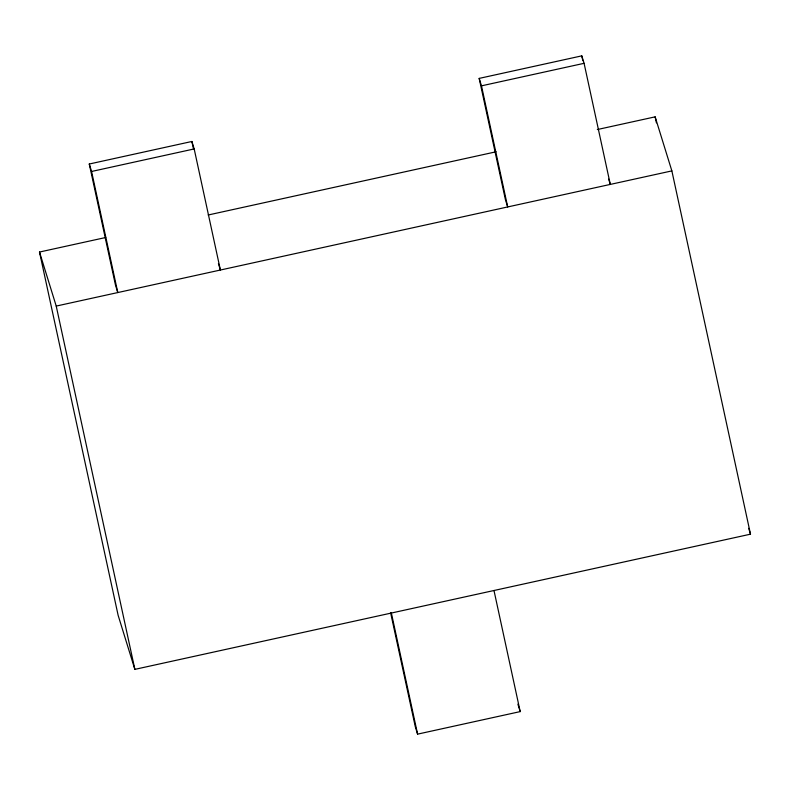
<?xml version="1.0" encoding="UTF-8"?>
<svg xmlns="http://www.w3.org/2000/svg" width="790" height="790" viewBox="0 0 790 790"><rect width="100%" height="100%" fill="white"/><g stroke="black" fill="none" stroke-linecap="round" stroke-linejoin="round"><path stroke-width="1.19" d="M89.27 164.014L91.581 171.469L117.789 292.557L115.488 285.111L89.27 164.014L191.881 141.479L194.182 148.935L220.4 270.032L218.415 263.643M479.175 78.398L481.485 85.843L507.694 206.941L505.383 199.495L479.175 78.398L581.776 55.863L584.087 63.319L610.305 184.416L608.656 179.093M91.581 171.469L194.182 148.935M481.485 85.843L584.087 63.319M597.309 129.55L655.137 116.851L671.865 170.897L750.5 534.178L134.863 669.367L118.135 615.331L39.5 252.04L105.761 237.494M208.165 214.999L496.11 151.779M39.5 252.04L56.228 306.076L671.865 170.897M390.625 612.783L415.283 726.682L417.594 734.137L520.195 711.602L493.987 590.505M748.683 528.312L750.5 534.178M517.894 704.157L520.195 711.602M655.137 116.851L656.441 122.865M581.776 55.863L582.823 60.662M391.376 613.04L417.594 734.137M191.881 141.479L193.431 148.678M56.228 306.076L134.863 669.367"/></g></svg>
